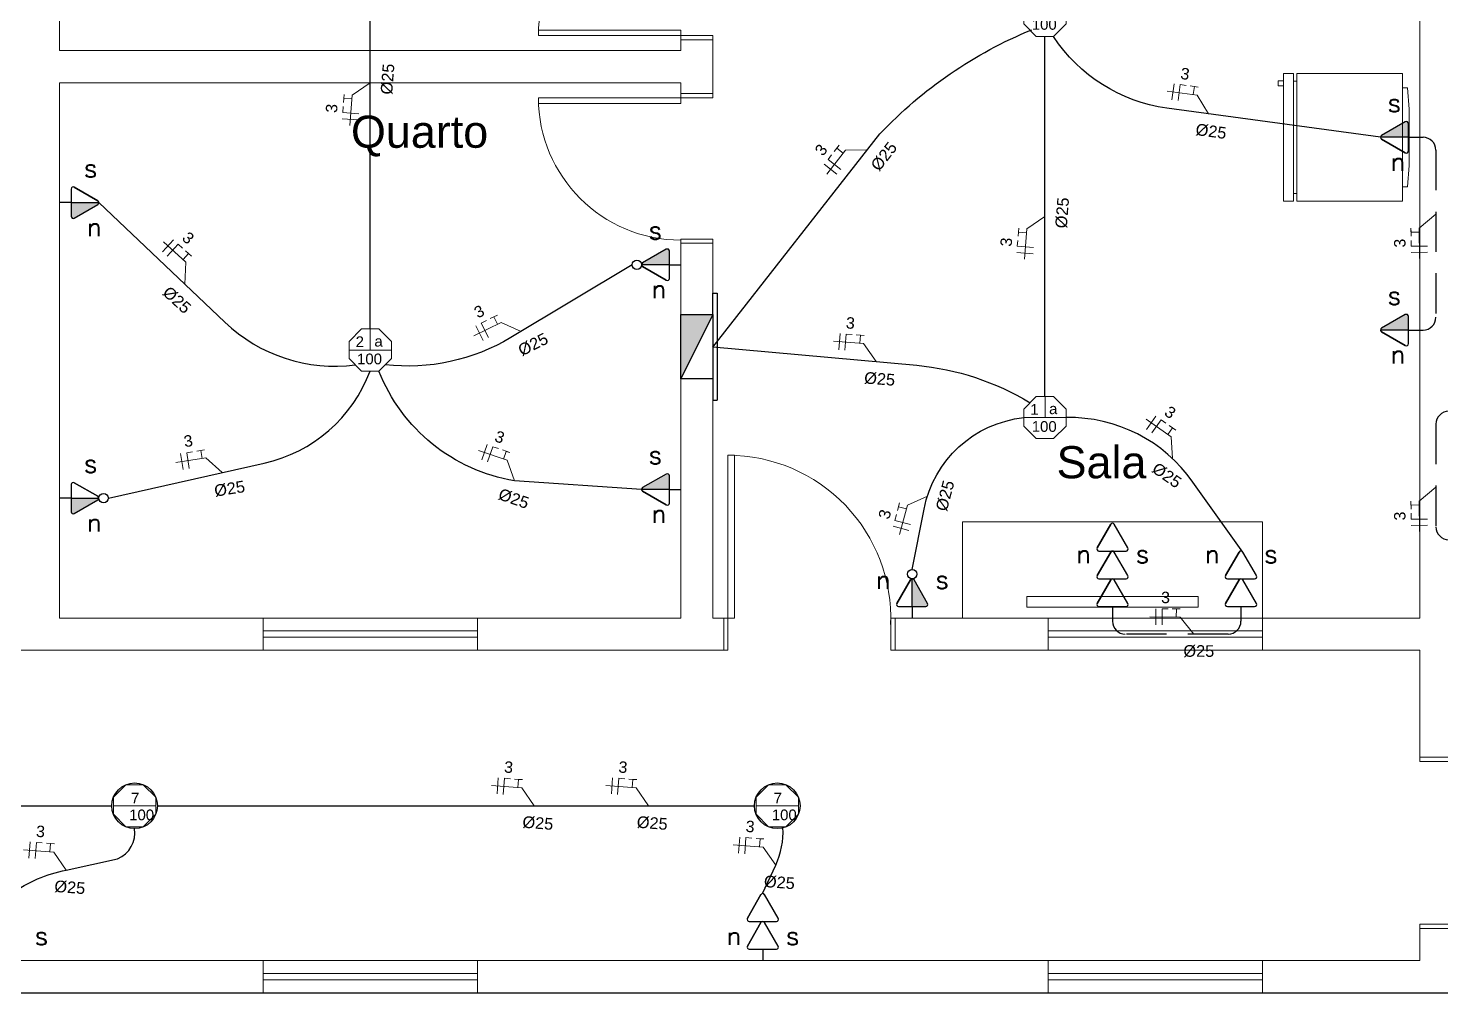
# Model space of a CAD drawing. Header units: millimetres. Extents: x 50 to 186, y -32 to 33.
# Drawn here: x 67.27 to 73.87, y 10.82 to 15.33 of the extents above; entities that cross this region are included whole.
import ezdxf

# ---------------------------------------------------------------- set-up
doc = ezdxf.new("R2010")
doc.units = ezdxf.units.MM
doc.linetypes.add('HIDDEN', pattern=[0.375, 0.25, -0.125])
doc.layers.get('0').update_dxf_attribs({"lineweight": 30})
for name, color, linetype in [('1 - Circuitos', 7, 'Continuous'), ('5 - Identificadores', 7, 'Continuous'), ('7 - Eletroduto', 6, 'Continuous'), ('8 - Pontos de luz', 5, 'Continuous'), ('Pontos de iluminação', 5, 'Continuous'), ('Pontos de Tomadas', 240, 'Continuous'), ('TEXTO', 7, 'Continuous')]:
    doc.layers.add(name, color=color, linetype=linetype)
for name, color, linetype, lineweight in [('3 - Cozinha', 160, 'Continuous', 20), ('4 - Edificação', 7, 'Continuous', 20), ('Portas', 251, 'Continuous', 9)]:
    doc.layers.add(name, color=color, linetype=linetype, lineweight=lineweight)
doc.styles.add('Arial0', font='arial.ttf', dxfattribs={"height": 3.14658})
doc.styles.add('ROMANS', font='ROMANS.SHX')
doc.styles.get("Standard").update_dxf_attribs({"font": 'arial.ttf'})
doc.styles.add('TEXTO_NOMEQUADRO', font='arial.ttf')

# ---------------------------------------------------------------- blocks, each defined once
blk = doc.blocks.new('DUPLEX320PL')
for p, q in [((-0.058, -0.1246), (-0.058, -0.6181)), ((-0.058, -0.1246), (0.538, -0.1246)), ((0.538, -0.6181), (0.538, -0.1246)), ((0.538, -0.6181), (-0.058, -0.6181)), ((0.538, -0.6338), (-0.058, -0.6338)), ((-0.058, -0.6338), (-0.058, -0.6799)), ((-0.023, -0.6181), (-0.023, -0.6338)), ((0.503, -0.6338), (0.503, -0.6181)), ((0.538, -0.6338), (0.538, -0.6799)), ((-0.058, -0.6799), (0.538, -0.6799))]:
    blk.add_line(p, q)
blk.add_lwpolyline([(0.4713, -0.1246), (0.4713, -0.1005), (0.3713, -0.0932), (0.1087, -0.0932), (0.0087, -0.1005), (0.0087, -0.1246)])
blk.add_lwpolyline([(0.4797, -0.6799), (0.4797, -0.7042), (0.5039, -0.7042), (0.5039, -0.6799)], close=True)
blk = doc.blocks.new('ponto de luz')
at = {"color": 5, "linetype": 'Continuous', "lineweight": 15, "true_color": 0x000005}
blk.add_lwpolyline([(63.6396, -13.7603), (63.5583, -13.7603), (63.5009, -13.8188), (63.5009, -13.8984), (63.5583, -13.9569), (63.6396, -13.9569), (63.698, -13.8984), (63.698, -13.8188)], close=True, dxfattribs=at)
for points in [[(63.5995, -13.8589), (63.5995, -13.7603), (63.5995, -13.7603)], [(63.698, -13.8589), (63.5009, -13.8589), (63.5009, -13.8589)]]:
    blk.add_lwpolyline(points, dxfattribs=at)
at = {"layer": '1 - Circuitos'}
blk.add_attdef('N', (63.5309, -13.8452), '', height=0.05, dxfattribs=at)
at = {"layer": '5 - Identificadores', "flags": 4}
for tag, p in [('R', (63.6187, -13.8426)), ('S', (63.5376, -13.9254))]:
    blk.add_attdef(tag, p, '', height=0.05, dxfattribs=at)
blk = doc.blocks.new('Sensor')
at = {"color": 5, "linetype": 'Continuous', "lineweight": 15, "true_color": 0x000005}
blk.add_lwpolyline([(63.6396, -14.1566), (63.5583, -14.1566), (63.5009, -14.215), (63.5009, -14.2947), (63.5583, -14.3531), (63.6396, -14.3531), (63.698, -14.2947), (63.698, -14.215)], close=True, dxfattribs=at)
blk.add_lwpolyline([(63.698, -14.2551), (63.5009, -14.2551), (63.5009, -14.2551)], dxfattribs=at)
at = {"layer": '8 - Pontos de luz'}
blk.add_circle((63.5995, -14.2551), 0.1064, dxfattribs=at)
at = {"layer": '5 - Identificadores'}
for tag, p in [('N', (63.5826, -14.2443)), ('S', (63.5739, -14.3226))]:
    blk.add_attdef(tag, p, '', height=0.05, dxfattribs=at)

msp = doc.modelspace()

# ---------------------------------------------------------------- hatches: boundary and pattern name
at = {"layer": '7 - Eletroduto'}
h = msp.add_hatch(color=256, dxfattribs=at)
h.dxf.hatch_style = 1
h.paths.add_polyline_path([(70.3208, 13.9917), (70.3208, 13.6917), (70.4708, 13.9917)])
at = {"layer": 'Pontos de Tomadas'}
h = msp.add_hatch(color=256, dxfattribs=at)
h.dxf.hatch_style = 1
h.paths.add_polyline_path([(73.5924, 14.8278, 0.268035), (73.5875, 14.8194), (73.7172, 14.8194), (73.7172, 14.8829, 0.577243), (73.7026, 14.8914)])
h = msp.add_hatch(color=256, dxfattribs=at)
h.dxf.hatch_style = 1
h.paths.add_polyline_path([(67.5992, 14.5059, 0.268035), (67.6041, 14.5144), (67.4745, 14.5144), (67.4745, 14.4508, 0.577243), (67.4891, 14.4424)])
h = msp.add_hatch(color=256, dxfattribs=at)
h.dxf.hatch_style = 1
h.paths.add_polyline_path([(70.1424, 14.2328, 0.268035), (70.1375, 14.2244), (70.2672, 14.2244), (70.2672, 14.2879, 0.577243), (70.2526, 14.2964)])
h = msp.add_hatch(color=256, dxfattribs=at)
h.dxf.hatch_style = 1
h.paths.add_polyline_path([(73.5924, 13.9278, 0.268035), (73.5875, 13.9194), (73.7172, 13.9194), (73.7172, 13.9829, 0.577243), (73.7026, 13.9914)])
h = msp.add_hatch(color=256, dxfattribs=at)
h.dxf.hatch_style = 1
h.paths.add_polyline_path([(70.1424, 13.1835, 0.268035), (70.1375, 13.175), (70.2672, 13.175), (70.2672, 13.2386, 0.577243), (70.2526, 13.247)])
h = msp.add_hatch(color=256, dxfattribs=at)
h.dxf.hatch_style = 1
h.paths.add_polyline_path([(67.5992, 13.1259, 0.268035), (67.6041, 13.1344), (67.4745, 13.1344), (67.4745, 13.0708, 0.577243), (67.4891, 13.0624)])
h = msp.add_hatch(color=256, dxfattribs=at)
h.dxf.hatch_style = 1
h.paths.add_polyline_path([(71.4093, 12.7528, 0.268035), (71.4008, 12.7577), (71.4008, 12.628), (71.4644, 12.628, 0.577243), (71.4728, 12.6426)])

# ---------------------------------------------------------------- linework, layer by layer
msp.add_lwpolyline([(53.5708, 10.8244), (80.5708, 10.8244), (80.5708, 18.8244), (53.5708, 18.8244)], close=True)
at = {"layer": '1 - Circuitos', "color": 5, "linetype": 'Continuous', "lineweight": 15, "true_color": 0x000005}
for points in [[(68.8708, 15.0744), (68.7868, 15.0163), (68.7759, 14.8752)], [(72.7838, 14.9292), (72.7307, 15.0165), (72.5905, 15.0356)], [(71.1919, 14.7608), (71.0897, 14.7589), (71.0026, 14.6474)], [(72.0203, 14.4497), (71.9362, 14.3916), (71.9253, 14.2505)], [(73.8458, 14.4607), (73.7674, 14.3952), (73.7695, 14.2537)], [(68.0044, 14.134), (68.0103, 14.236), (67.9058, 14.3314)], [(69.5746, 13.9129), (69.4815, 13.9551), (69.355, 13.8918)], [(71.2319, 13.772), (71.1738, 13.8561), (71.0327, 13.867)], [(72.6162, 13.3191), (72.6093, 13.421), (72.4936, 13.5025)], [(68.1789, 13.2534), (68.1031, 13.3219), (67.9633, 13.3002)], [(69.5449, 13.2148), (69.5101, 13.3109), (69.3765, 13.3574)], [(71.4718, 13.1437), (71.3785, 13.102), (71.3419, 12.9653)], [(73.8458, 13.186), (73.7674, 13.1205), (73.7693, 12.979)], [(72.7159, 12.4994), (72.6518, 12.579), (72.5103, 12.5796)], [(69.6364, 11.6976), (69.5783, 11.7817), (69.4373, 11.7926)], [(70.1702, 11.6976), (70.1121, 11.7817), (69.971, 11.7926)], [(67.4511, 11.3976), (67.393, 11.4817), (67.252, 11.4926)], [(70.7638, 11.4205), (70.7057, 11.5046), (70.5647, 11.5155)]]:
    msp.add_lwpolyline(points, dxfattribs=at)
at = {"layer": '1 - Circuitos', "color": 7, "linetype": 'Continuous', "lineweight": 15, "true_color": 0x000007}
for points in [[(72.6136, 14.9947), (72.6238, 15.0696), (72.6238, 15.0696)], [(72.6798, 15.062), (72.6523, 15.0657), (72.6422, 14.9908)], [(72.6991, 15.0594), (72.7358, 15.0544), (72.718, 15.0568), (72.7129, 15.019)], [(68.7458, 14.9823), (68.7487, 15.0192), (68.7473, 15.0013), (68.7854, 14.9984)], [(68.8154, 14.9007), (68.74, 14.9065), (68.74, 14.9065)], [(68.7443, 14.9629), (68.7422, 14.9353), (68.8176, 14.9295)], [(71.0368, 14.7532), (71.0596, 14.7824), (71.0486, 14.7683), (71.0787, 14.7447)], [(71.0248, 14.7379), (71.0078, 14.716), (71.0674, 14.6695)], [(71.0496, 14.6468), (70.99, 14.6933), (70.99, 14.6933)], [(71.8953, 14.3576), (71.8981, 14.3945), (71.8967, 14.3766), (71.9348, 14.3737)], [(73.7298, 14.3576), (73.7292, 14.3946), (73.7295, 14.3767), (73.7677, 14.3772)], [(67.9015, 14.2845), (67.9525, 14.3404), (67.9525, 14.3404)], [(67.9943, 14.3023), (67.9738, 14.321), (67.9228, 14.2651)], [(71.8938, 14.3382), (71.8916, 14.3106), (71.967, 14.3047)], [(73.7301, 14.3381), (73.7305, 14.3104), (73.8061, 14.3115)], [(68.0086, 14.2892), (68.036, 14.2642), (68.0227, 14.2763), (67.997, 14.2481)], [(71.9648, 14.276), (71.8894, 14.2818), (71.8894, 14.2818)], [(73.8065, 14.2827), (73.7309, 14.2816), (73.7309, 14.2816)], [(69.4313, 13.9727), (69.4645, 13.9892), (69.4484, 13.9812), (69.4655, 13.947)], [(69.3972, 13.871), (69.3634, 13.9387), (69.3634, 13.9387)], [(69.4139, 13.964), (69.3891, 13.9516), (69.4229, 13.8839)], [(71.0582, 13.8275), (71.0641, 13.9028), (71.0641, 13.9028)], [(71.1204, 13.8985), (71.0928, 13.9006), (71.087, 13.8252)], [(71.1398, 13.897), (71.1768, 13.8941), (71.1588, 13.8955), (71.1559, 13.8575)], [(72.4953, 13.4555), (72.5388, 13.5173), (72.5388, 13.5173)], [(72.585, 13.4848), (72.5624, 13.5007), (72.5189, 13.4389)], [(72.601, 13.4736), (72.6312, 13.4522), (72.6166, 13.4626), (72.5946, 13.4314)], [(67.9971, 13.2676), (67.9855, 13.3423), (67.9855, 13.3423)], [(68.0414, 13.351), (68.014, 13.3467), (68.0256, 13.272)], [(68.0606, 13.354), (68.0972, 13.3597), (68.0795, 13.3569), (68.0853, 13.3192)], [(69.3911, 13.3127), (69.4159, 13.3841), (69.4159, 13.3841)], [(69.4693, 13.3656), (69.4431, 13.3747), (69.4183, 13.3032)], [(69.4877, 13.3592), (69.5227, 13.347), (69.5057, 13.3529), (69.4932, 13.3168)], [(71.327, 13.0573), (71.3198, 13.0305), (71.3928, 13.011)], [(71.332, 13.0761), (71.3416, 13.1119), (71.3369, 13.0945), (71.3738, 13.0847)], [(73.7297, 13.0829), (73.7292, 13.12), (73.7294, 13.102), (73.7676, 13.1025)], [(73.73, 13.0635), (73.7303, 13.0358), (73.806, 13.0368)], [(71.3854, 12.9831), (71.3123, 13.0027), (71.3123, 13.0027)], [(73.8063, 13.008), (73.7307, 13.0069), (73.7307, 13.0069)], [(72.5386, 12.542), (72.5389, 12.6176), (72.5389, 12.6176)], [(72.5954, 12.6174), (72.5677, 12.6175), (72.5674, 12.5419)], [(72.6149, 12.6173), (72.652, 12.6172), (72.634, 12.6173), (72.6338, 12.5791)], [(69.4627, 11.7531), (69.4686, 11.8285), (69.4686, 11.8285)], [(69.5249, 11.8241), (69.4973, 11.8262), (69.4915, 11.7508)], [(69.5443, 11.8226), (69.5813, 11.8197), (69.5634, 11.8211), (69.5604, 11.7831)], [(69.9965, 11.7531), (70.0023, 11.8285), (70.0023, 11.8285)], [(70.0587, 11.8241), (70.0311, 11.8262), (70.0252, 11.7508)], [(70.0781, 11.8226), (70.115, 11.8197), (70.0971, 11.8211), (70.0942, 11.7831)], [(70.5902, 11.476), (70.596, 11.5514), (70.596, 11.5514)], [(70.6523, 11.547), (70.6247, 11.5491), (70.6189, 11.4737)], [(70.6717, 11.5455), (70.7087, 11.5426), (70.6908, 11.544), (70.6878, 11.506)], [(67.2775, 11.4531), (67.2833, 11.5285), (67.2833, 11.5285)], [(67.3396, 11.5241), (67.312, 11.5263), (67.3062, 11.4509)], [(67.359, 11.5226), (67.396, 11.5198), (67.3781, 11.5212), (67.3751, 11.4831)]]:
    msp.add_lwpolyline(points, dxfattribs=at)
at = {"layer": '3 - Cozinha'}
for points in [[(73.0358, 13.0244), (71.6358, 13.0244), (71.6358, 12.5744), (73.0358, 12.5744)], [(72.7358, 12.6744), (71.9358, 12.6744), (71.9358, 12.6244), (72.7358, 12.6244)]]:
    msp.add_lwpolyline(points, close=True, dxfattribs=at)
at = {"layer": '4 - Edificação'}
for p, q in [((67.4208, 15.2244), (67.4208, 17.6744)), ((73.7708, 16.3244), (73.7708, 12.5744)), ((70.3208, 15.2244), (70.3208, 15.2744)), ((70.3208, 15.2744), (70.4708, 15.2744)), ((70.4708, 15.2744), (70.4708, 15.0244)), ((67.4208, 15.2244), (70.3208, 15.2244)), ((67.4208, 12.5744), (67.4208, 15.0744)), ((67.4208, 15.0744), (70.3208, 15.0744)), ((70.3208, 15.0244), (70.3208, 15.0744)), ((70.4708, 15.0244), (70.3208, 15.0244)), ((70.4708, 14.3244), (70.3208, 14.3244)), ((70.3208, 14.3244), (70.3208, 12.5744)), ((70.4708, 12.5744), (70.4708, 14.3244)), ((70.3208, 12.5744), (67.4208, 12.5744)), ((70.5408, 12.5744), (70.4708, 12.5744)), ((73.7708, 12.5744), (71.3008, 12.5744)), ((71.3208, 12.4244), (71.3208, 12.5744)), ((63.6208, 12.4244), (70.5408, 12.4244)), ((71.3008, 12.4244), (73.7708, 12.4244)), ((73.7708, 12.4244), (73.7708, 11.9244)), ((73.9208, 11.9244), (73.7708, 11.9244)), ((73.7708, 10.9744), (73.7708, 11.1244)), ((73.7708, 11.1244), (73.9208, 11.1244)), ((61.6708, 10.9744), (73.7708, 10.9744)), ((55.6708, 10.8244), (80.4208, 10.8244))]:
    msp.add_line(p, q, dxfattribs=at)
at = {"layer": '7 - Eletroduto'}
for p, q in [((73.7708, 14.8194), (73.7858, 14.8194)), ((70.4708, 13.9917), (70.4708, 14.0917)), ((70.4708, 14.0917), (70.4908, 14.0917)), ((70.4908, 14.0917), (70.4908, 13.5917)), ((70.3208, 13.6917), (70.3208, 13.9917)), ((70.3208, 13.9917), (70.4708, 13.9917)), ((70.4708, 13.9917), (70.3208, 13.6917)), ((70.4708, 13.9917), (70.4708, 13.6917)), ((73.7708, 13.9194), (73.7858, 13.9194)), ((70.4708, 13.6917), (70.3208, 13.6917)), ((70.4708, 13.6917), (70.4708, 13.5917)), ((70.4708, 13.5917), (70.4908, 13.5917)), ((72.3358, 12.5744), (72.3358, 12.5594)), ((72.9358, 12.5744), (72.9358, 12.5594)), ((64.8772, 11.6976), (67.6644, 11.6976)), ((67.8772, 11.6976), (70.6644, 11.6976))]:
    msp.add_line(p, q, dxfattribs=at)
at = {"layer": '7 - Eletroduto', "linetype": 'HIDDEN', "ltscale": 0.75}
for p, q in [((73.8458, 14.7594), (73.8458, 13.9794)), ((73.8458, 13.4801), (73.8458, 13.0001)), ((72.8758, 12.4994), (72.3958, 12.4994))]:
    msp.add_line(p, q, dxfattribs=at)
at = {"layer": '7 - Eletroduto'}
for points in [[(68.8704, 13.9244), (68.8704, 16.3528)], [(72.0202, 13.609), (72.0204, 15.2903)]]:
    msp.add_lwpolyline(points, dxfattribs=at)
for points in [[(70.4708, 13.8399), (71.2501, 14.8351, -0.106289), (71.9591, 15.3219, -2.210213)], [(73.5875, 14.8194), (72.589, 14.9559, -0.217758), (72.061, 15.2903, 6.805289)], [(67.6041, 14.5144), (68.1918, 13.9558, 0.226052), (68.801, 13.7571, -0.492132)], [(70.0935, 14.2244), (69.5269, 13.8842, -0.165045), (68.9403, 13.7571, 0.056891)], [(70.4708, 13.8417), (71.4217, 13.7546, -0.114414), (71.9508, 13.5798, 0.280528)], [(67.6481, 13.1344), (68.3761, 13.2977, 0.252993), (68.8704, 13.7278, -0.692834)], [(70.1375, 13.175), (69.5449, 13.2148, -0.263295), (68.911, 13.7278, -0.369261)], [(71.401, 12.8017), (71.4563, 13.0836, -0.328879), (71.9221, 13.5104, 0.899041)], [(72.9443, 12.8825), (72.7111, 13.2094, 0.249814), (72.1193, 13.5107, -4.254472)], [(67.1958, 11.2873, -0.103839), (67.4511, 11.3976), (67.6907, 11.4506, 0.348968), (67.7708, 11.5912, 17.605746)], [(70.7024, 11.2873), (70.7638, 11.4205, 0.121134), (70.7974, 11.5946, -4.674369)]]:
    msp.add_lwpolyline(points, format="xyb", dxfattribs=at)
for centre, start, end in [((73.7858, 14.7594), 0, 90), ((73.7858, 13.9794), 270, 0), ((73.9058, 13.4801), 90, 180), ((73.9058, 13.0001), 180, 270), ((72.3958, 12.5594), 180, 270), ((72.8758, 12.5594), 270, 0)]:
    msp.add_arc(centre, 0.06, start, end, dxfattribs=at)
at = {"layer": 'Pontos de Tomadas'}
for p, q in [((73.7026, 14.8914), (73.5924, 14.8278)), ((73.7172, 14.7558), (73.7172, 14.8829)), ((73.7172, 14.8194), (73.5875, 14.8194)), ((73.7026, 14.7474), (73.5924, 14.8109)), ((73.5924, 14.8109), (73.7026, 14.7474)), ((73.5924, 14.8109), (73.7026, 14.7474)), ((73.7172, 14.8194), (73.7708, 14.8194)), ((67.4745, 14.5779), (67.4745, 14.4508)), ((67.4891, 14.5864), (67.5992, 14.5228)), ((67.5992, 14.5228), (67.4891, 14.5864)), ((67.5992, 14.5228), (67.4891, 14.5864)), ((67.4745, 14.5144), (67.4208, 14.5144)), ((67.4745, 14.5144), (67.6041, 14.5144)), ((67.4891, 14.4424), (67.5992, 14.5059)), ((70.2526, 14.2964), (70.1424, 14.2328)), ((70.2672, 14.1608), (70.2672, 14.2879)), ((70.2672, 14.2244), (70.1375, 14.2244)), ((70.2526, 14.1524), (70.1424, 14.2159)), ((70.1424, 14.2159), (70.2526, 14.1524)), ((70.1424, 14.2159), (70.2526, 14.1524)), ((70.2672, 14.2244), (70.3208, 14.2244)), ((73.7026, 13.9914), (73.5924, 13.9278)), ((73.7172, 13.8558), (73.7172, 13.9829)), ((73.7172, 13.9194), (73.5875, 13.9194)), ((73.7172, 13.9194), (73.7708, 13.9194)), ((73.7026, 13.8474), (73.5924, 13.9109)), ((73.5924, 13.9109), (73.7026, 13.8474)), ((73.5924, 13.9109), (73.7026, 13.8474)), ((67.4745, 13.1979), (67.4745, 13.0708)), ((67.4891, 13.2064), (67.5992, 13.1428)), ((67.5992, 13.1428), (67.4891, 13.2064)), ((67.5992, 13.1428), (67.4891, 13.2064)), ((70.2526, 13.247), (70.1424, 13.1835)), ((70.2672, 13.1115), (70.2672, 13.2386)), ((67.4745, 13.1344), (67.4208, 13.1344)), ((67.4745, 13.1344), (67.6041, 13.1344)), ((67.4891, 13.0624), (67.5992, 13.1259)), ((70.2672, 13.175), (70.1375, 13.175)), ((70.2526, 13.103), (70.1424, 13.1666)), ((70.1424, 13.1666), (70.2526, 13.103)), ((70.1424, 13.1666), (70.2526, 13.103)), ((70.2672, 13.175), (70.3208, 13.175)), ((72.2638, 12.902), (72.3274, 13.0121)), ((72.3274, 13.0121), (72.2638, 12.902)), ((72.3274, 13.0121), (72.2638, 12.902)), ((72.4078, 12.902), (72.3443, 13.0121)), ((72.2638, 12.7723), (72.3274, 12.8825)), ((72.3274, 12.8825), (72.2638, 12.7723)), ((72.3274, 12.8825), (72.2638, 12.7723)), ((72.2723, 12.8873), (72.3994, 12.8873)), ((72.4078, 12.7723), (72.3443, 12.8825)), ((72.8638, 12.7723), (72.9274, 12.8825)), ((72.9274, 12.8825), (72.8638, 12.7723)), ((72.9274, 12.8825), (72.8638, 12.7723)), ((73.0078, 12.7723), (72.9443, 12.8825)), ((71.3288, 12.6426), (71.3924, 12.7528)), ((71.3924, 12.7528), (71.3288, 12.6426)), ((71.3924, 12.7528), (71.3288, 12.6426)), ((71.4008, 12.628), (71.4008, 12.7577)), ((71.4728, 12.6426), (71.4093, 12.7528)), ((72.2638, 12.6426), (72.3274, 12.7528)), ((72.3274, 12.7528), (72.2638, 12.6426)), ((72.3274, 12.7528), (72.2638, 12.6426)), ((72.2723, 12.7577), (72.3994, 12.7577)), ((72.4078, 12.6426), (72.3443, 12.7528)), ((72.8638, 12.6426), (72.9274, 12.7528)), ((72.9274, 12.7528), (72.8638, 12.6426)), ((72.9274, 12.7528), (72.8638, 12.6426)), ((72.8723, 12.7577), (72.9994, 12.7577)), ((73.0078, 12.6426), (72.9443, 12.7528)), ((71.3373, 12.628), (71.4644, 12.628)), ((71.4008, 12.628), (71.4008, 12.5744)), ((72.2723, 12.628), (72.3994, 12.628)), ((72.3358, 12.628), (72.3358, 12.5744)), ((72.8723, 12.628), (72.9994, 12.628)), ((72.9358, 12.628), (72.9358, 12.5744)), ((70.6313, 11.1723), (70.6949, 11.2825)), ((70.6949, 11.2825), (70.6313, 11.1723)), ((70.6949, 11.2825), (70.6313, 11.1723)), ((70.7753, 11.1723), (70.7118, 11.2825)), ((70.6313, 11.0426), (70.6949, 11.1528)), ((70.6949, 11.1528), (70.6313, 11.0426)), ((70.6949, 11.1528), (70.6313, 11.0426)), ((70.6398, 11.1577), (70.7669, 11.1577)), ((70.7753, 11.0426), (70.7118, 11.1528)), ((70.6398, 11.028), (70.7669, 11.028)), ((70.7033, 11.028), (70.7033, 10.9744))]:
    msp.add_line(p, q, dxfattribs=at)
for centre in [(70.1155, 14.2244), (67.6261, 13.1344), (71.401, 12.7797)]:
    msp.add_circle(centre, 0.022, dxfattribs=at)
for centre, start, end in [((73.7075, 14.8829), 0, 119.98164), ((73.5973, 14.8194), 119.98164, 240.01836), ((73.7075, 14.7558), 240.01836, 0), ((67.4842, 14.5779), 60.01836, 180), ((67.5944, 14.5144), 299.98164, 60.01836), ((67.4842, 14.4508), 180, 299.98164), ((70.2575, 14.2879), 0, 119.98164), ((70.1473, 14.2244), 119.98164, 240.01836), ((70.2575, 14.1608), 240.01836, 0), ((73.7075, 13.9829), 0, 119.98164), ((73.5973, 13.9194), 119.98164, 240.01836), ((73.7075, 13.8558), 240.01836, 0), ((67.4842, 13.1979), 60.01836, 180), ((70.2575, 13.2386), 0, 119.98164), ((67.5944, 13.1344), 299.98164, 60.01836), ((70.1473, 13.175), 119.98164, 240.01836), ((67.4842, 13.0708), 180, 299.98164), ((70.2575, 13.1115), 240.01836, 0), ((72.3358, 13.0073), 29.98164, 150.01836), ((72.2723, 12.8971), 150.01836, 270), ((72.3358, 12.8776), 29.98164, 150.01836), ((72.3994, 12.8971), 270, 29.98164), ((72.9358, 12.8776), 29.98164, 150.01836), ((71.4008, 12.7479), 29.98164, 150.01836), ((72.2723, 12.7674), 150.01836, 270), ((72.3358, 12.7479), 29.98164, 150.01836), ((72.3994, 12.7674), 270, 29.98164), ((72.8723, 12.7674), 150.01836, 270), ((72.9358, 12.7479), 29.98164, 150.01836), ((72.9994, 12.7674), 270, 29.98164), ((71.3373, 12.6378), 150.01836, 270), ((71.4644, 12.6378), 270, 29.98164), ((72.2723, 12.6378), 150.01836, 270), ((72.3994, 12.6378), 270, 29.98164), ((72.8723, 12.6378), 150.01836, 270), ((72.9994, 12.6378), 270, 29.98164), ((70.7033, 11.2776), 29.98164, 150.01836), ((70.6398, 11.1674), 150.01836, 270), ((70.7033, 11.1479), 29.98164, 150.01836), ((70.7669, 11.1674), 270, 29.98164), ((70.6398, 11.0378), 150.01836, 270), ((70.7669, 11.0378), 270, 29.98164)]:
    msp.add_arc(centre, 0.00975, start, end, dxfattribs=at)
at = {"layer": 'Portas'}
for p, q in [((69.3708, 12.5144), (68.3708, 12.5144)), ((69.3708, 12.4844), (68.3708, 12.4844)), ((73.0358, 12.5144), (72.0358, 12.5144)), ((73.0358, 12.4844), (72.0358, 12.4844)), ((69.3708, 10.9144), (68.3708, 10.9144)), ((69.3708, 10.8844), (68.3708, 10.8844)), ((73.0358, 10.9144), (72.0358, 10.9144)), ((73.0358, 10.8844), (72.0358, 10.8844))]:
    msp.add_line(p, q, dxfattribs=at)
for points in [[(70.3208, 15.2944), (70.3208, 15.3206), (69.6558, 15.3206), (69.6558, 15.2944)], [(70.3208, 15.2744), (70.4708, 15.2744), (70.4708, 15.2944), (70.3208, 15.2944)], [(70.3208, 15.0044), (70.3208, 14.9781), (69.6558, 14.9781), (69.6558, 15.0044)], [(70.3208, 15.0044), (70.4708, 15.0044), (70.4708, 15.0244), (70.3208, 15.0244)], [(70.3208, 14.3244), (70.4708, 14.3244), (70.4708, 14.3444), (70.3208, 14.3444)], [(70.5408, 12.5744), (70.5708, 12.5744), (70.5708, 13.3344), (70.5408, 13.3344)], [(69.3708, 12.5744), (68.3708, 12.5744), (68.3708, 12.4244), (69.3708, 12.4244)], [(70.5208, 12.5744), (70.5208, 12.4244), (70.5408, 12.4244), (70.5408, 12.5744)], [(71.3008, 12.5744), (71.3008, 12.4244), (71.3208, 12.4244), (71.3208, 12.5744)], [(73.0358, 12.5744), (72.0358, 12.5744), (72.0358, 12.4244), (73.0358, 12.4244)], [(73.9208, 11.9044), (73.7708, 11.9044), (73.7708, 11.9244), (73.9208, 11.9244)], [(73.9208, 11.1244), (73.7708, 11.1244), (73.7708, 11.1444), (73.9208, 11.1444)], [(69.3708, 10.9744), (68.3708, 10.9744), (68.3708, 10.8244), (69.3708, 10.8244)], [(73.0358, 10.9744), (72.0358, 10.9744), (72.0358, 10.8244), (73.0358, 10.8244)]]:
    msp.add_lwpolyline(points, close=True, dxfattribs=at)
for centre, radius, start, end in [((70.3208, 15.2944), 0.665, 90, 180), ((70.3208, 15.0044), 0.665, 180, 270), ((70.5408, 12.5744), 0.76, 357.73774, 90)]:
    msp.add_arc(centre, radius, start, end, dxfattribs=at)

# ---------------------------------------------------------------- block references
at = {"layer": '3 - Cozinha', "xscale": -1, "rotation": 270.000000000013}
msp.add_blockref('DUPLEX320PL', (73.814, 14.5794), dxfattribs=at)
at = {"layer": '5 - Identificadores'}
for p in [(4.1714, 25.9527), (7.1714, 25.9527)]:
    msp.add_blockref('Sensor', p, dxfattribs=at).add_auto_attribs({'S': '100', 'N': '7'})
at = {"layer": 'Pontos de iluminação', "color": 2}
ref = msp.add_blockref('ponto de luz', (8.4215, 29.2472), dxfattribs=at)
ref.add_attrib('S', '100', (71.9591, 15.3219), dxfattribs={"layer": '5 - Identificadores', "height": 0.05})
ref.add_attrib('R', 'a', (72.0401, 15.4046), dxfattribs={"layer": '5 - Identificadores', "height": 0.05})
ref.add_attrib('N', '1', (71.9524, 15.4021), dxfattribs={"layer": '1 - Circuitos', "height": 0.05})
ref = msp.add_blockref('ponto de luz', (5.2715, 27.6847), dxfattribs=at)
ref.add_attrib('S', '100', (68.8091, 13.7594), dxfattribs={"layer": '5 - Identificadores', "height": 0.05})
ref.add_attrib('R', 'a', (68.8901, 13.8421), dxfattribs={"layer": '5 - Identificadores', "height": 0.05})
ref.add_attrib('N', '2', (68.8024, 13.8396), dxfattribs={"layer": '1 - Circuitos', "height": 0.05})
ref = msp.add_blockref('ponto de luz', (8.4213, 27.3693), dxfattribs=at)
ref.add_attrib('S', '100', (71.9589, 13.444), dxfattribs={"layer": '5 - Identificadores', "height": 0.05})
ref.add_attrib('R', 'a', (72.0399, 13.5267), dxfattribs={"layer": '5 - Identificadores', "height": 0.05})
ref.add_attrib('N', '1', (71.9522, 13.5241), dxfattribs={"layer": '1 - Circuitos', "height": 0.05})

# ---------------------------------------------------------------- texts
at = {"layer": '1 - Circuitos', "color": 1, "true_color": 0x000001, "style": 'Arial0'}
for rotation, p in [(85.58405, (68.9728, 15.0177)), (352.26808, (72.7213, 14.8307)), (52.00552, (71.2455, 14.6572)), (85.57719, (72.1222, 14.393)), (317.62345, (67.897, 14.0885)), (26.55952, (69.5785, 13.7963)), (355.58405, (71.1752, 13.67)), (324.84065, (72.5154, 13.2604)), (8.8486, (68.1471, 13.1412)), (75.01013, (71.5616, 13.0693)), (340.82766, (69.4641, 13.1307)), (359.76692, (72.6668, 12.3936)), (355.58405, (69.5797, 11.5957)), (355.58405, (70.1135, 11.5957)), (355.58405, (67.3945, 11.2957)), (355.58405, (70.7071, 11.3186))]:
    msp.add_text('Ø25', height=0.05451, rotation=rotation, dxfattribs=at).set_placement(p)
at = {"layer": '1 - Circuitos', "color": 7, "true_color": 0x000007, "style": 'Arial0'}
for rotation, p in [(352.26808, (72.6507, 15.0926)), (85.58405, (68.7154, 14.9321)), (52.00552, (70.9837, 14.7282)), (317.62345, (67.9878, 14.344)), (85.57719, (71.8648, 14.3074)), (90.83962, (73.7041, 14.3048)), (26.55952, (69.3726, 13.9729)), (355.58405, (71.0896, 13.9274)), (324.84065, (72.5733, 13.5254)), (8.8486, (68.0047, 13.372)), (340.82766, (69.4469, 13.4014)), (75.01013, (71.2929, 13.0323)), (90.78855, (73.704, 13.0302)), (359.76692, (72.5626, 12.644)), (355.58405, (69.4941, 11.853)), (355.58405, (70.0279, 11.853)), (355.58405, (67.3088, 11.553)), (355.58405, (70.6215, 11.5759))]:
    msp.add_text('3', height=0.0534, rotation=rotation, dxfattribs=at).set_placement(p)
at = {"layer": '5 - Identificadores', "style": 'ROMANS'}
for s, p in [('s', (73.6201, 14.9377)), ('n', (73.6332, 14.6631)), ('s', (67.5342, 14.6327)), ('n', (67.5473, 14.3581)), ('s', (70.1701, 14.3427)), ('n', (70.1832, 14.0681)), ('s', (73.6201, 14.0377)), ('n', (73.6332, 13.7631)), ('s', (70.1701, 13.2934)), ('s', (67.5342, 13.2527)), ('n', (70.1832, 13.0188)), ('n', (67.5473, 12.9781)), ('n', (72.166, 12.8308)), ('s', (72.444, 12.8308)), ('n', (72.766, 12.8308)), ('s', (73.044, 12.8308)), ('n', (71.231, 12.7111)), ('s', (71.509, 12.7111)), ('s', (67.304, 11.0475)), ('n', (70.5335, 11.0475)), ('s', (70.8115, 11.0475))]:
    msp.add_text(s, height=0.0858, dxfattribs=at).set_placement(p)
at = {"layer": 'TEXTO', "char_height": 0.15, "width": 0.67308, "attachment_point": 1, "style": 'TEXTO_NOMEQUADRO'}
for s, insert in [('{\\C252;Quarto}', (68.7808, 14.9206)), ('{\\C252;Sala}', (72.0749, 13.3771))]:
    msp.add_mtext(s, dxfattribs=dict(at, insert=insert))

doc.saveas('drawing.dxf')
